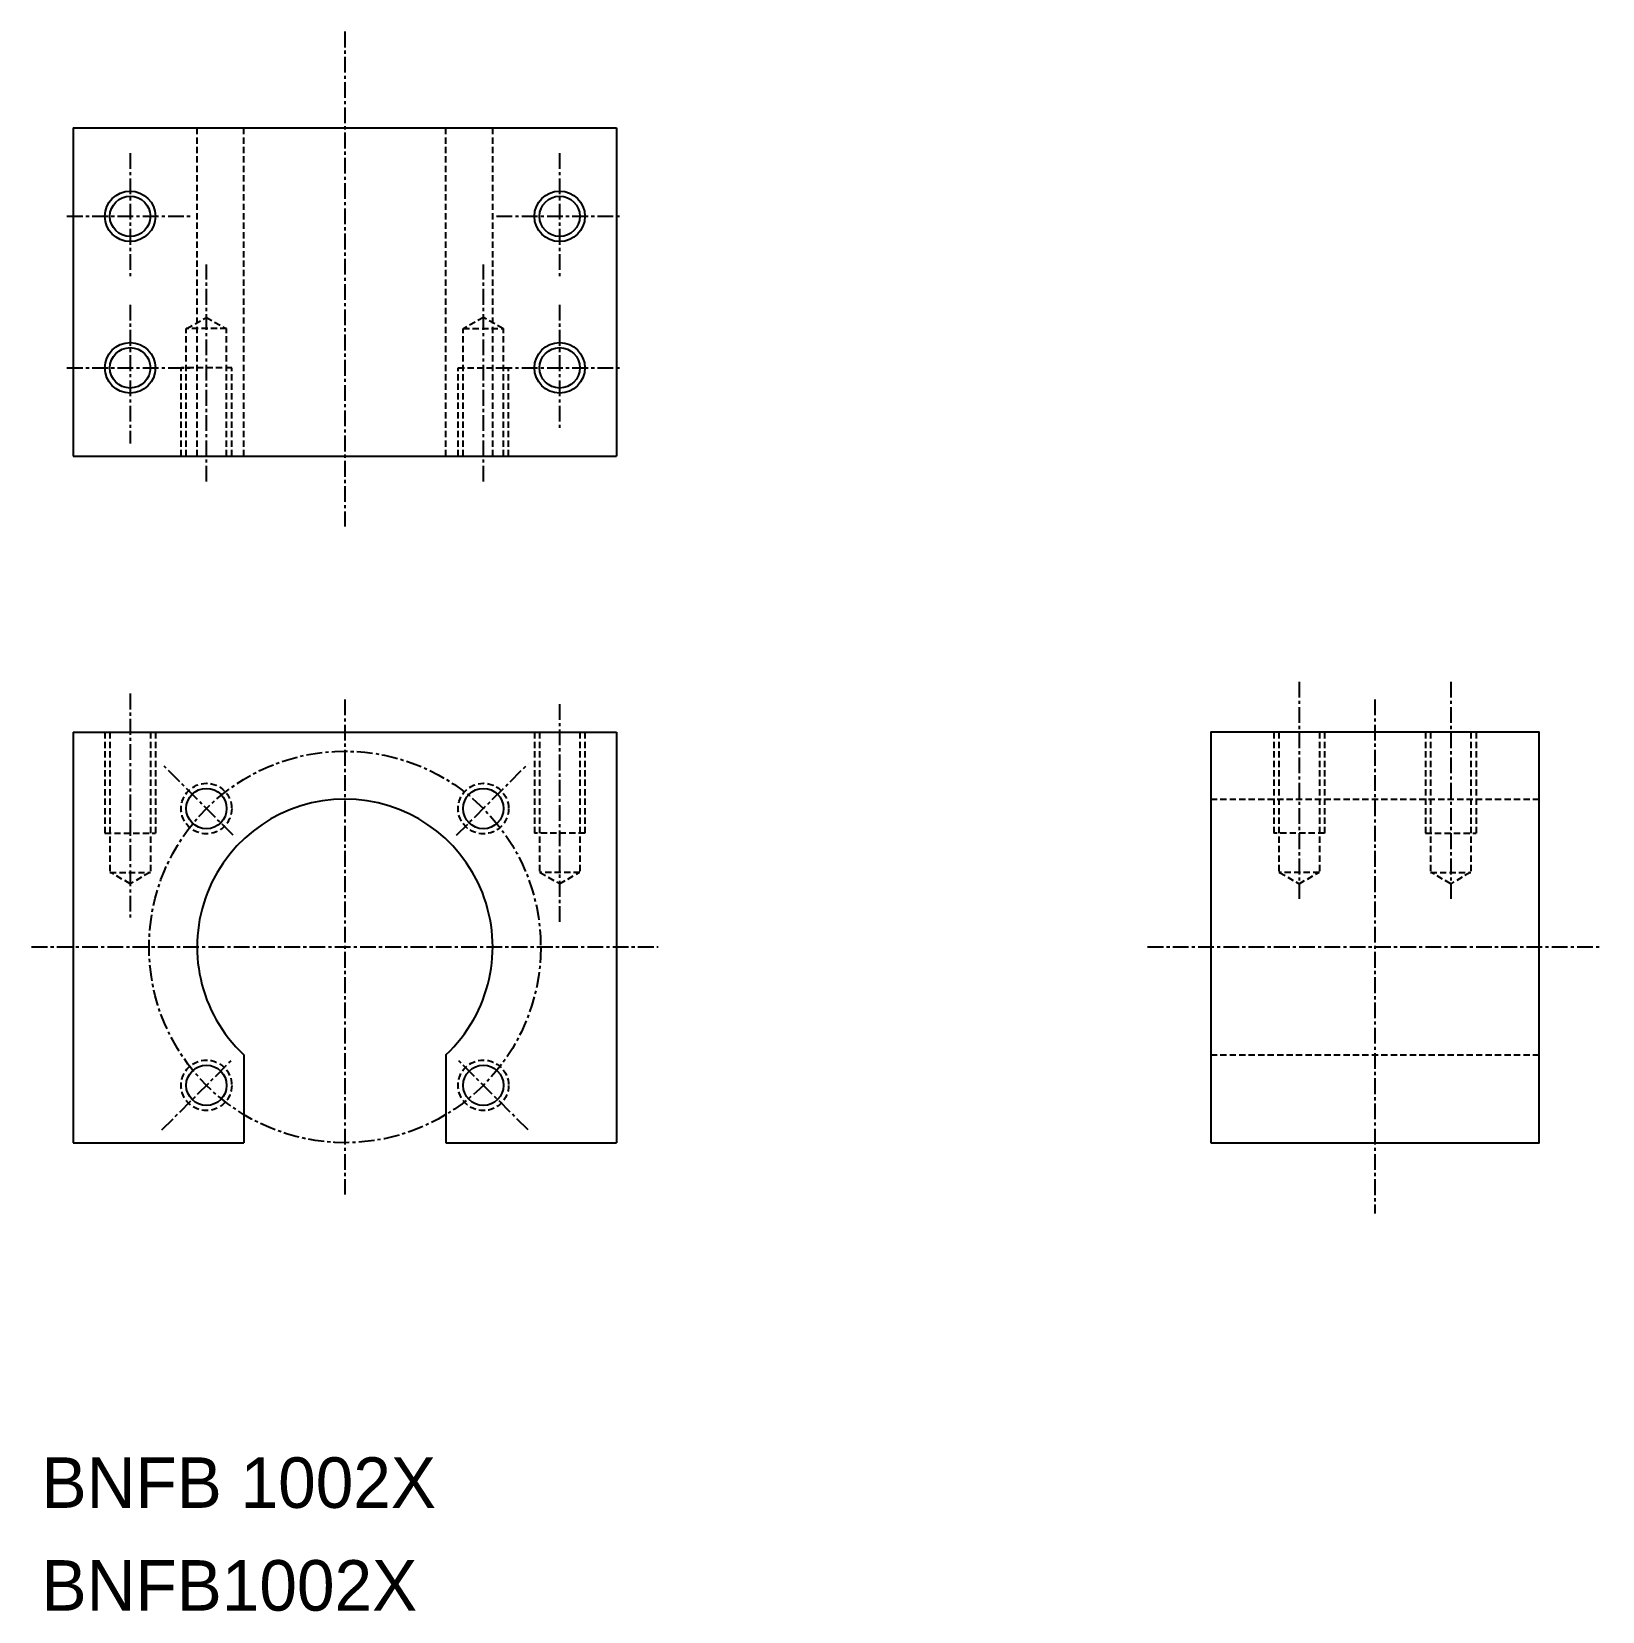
# Model space of a CAD drawing. Extents: x 2 to 126, y 2 to 127.
import ezdxf

# ---------------------------------------------------------------- set-up
doc = ezdxf.new("R2010")
doc.units = 0
doc.linetypes.add('CENTER', pattern=[2, 1.25, -0.25, 0.25, -0.25])
doc.linetypes.add('DASHED', pattern=[0.75, 0.5, -0.25])
doc.layers.get('0').update_dxf_attribs({"linetype": 'CONTINUOUS'})
doc.layers.add('CENTER', color=1, linetype='CENTER')

# ---------------------------------------------------------------- blocks, each defined once
blk = doc.blocks.new('314-C')
at = {"color": 7, "linetype": 'CONTINUOUS'}
for p, q in [((-26, -21.5), (-26, 21.5)), ((-26, 21.5), (0, 21.5)), ((0, -21.5), (0, 21.5)), ((-26, -21.5), (0, -21.5))]:
    blk.add_line(p, q, dxfattribs=at)
at = {"color": 3, "linetype": 'DASHED'}
for p, q in [((0, 12.56), (-10.11, 12.56)), ((-10.11, 9.36), (-10.11, 12.56)), ((0, 12.96), (-7, 12.96)), ((0, 12.96), (-7, 12.96)), ((-7, 8.96), (-7, 12.96)), ((-10.11, 12.51), (-11, 10.96)), ((-11, 10.96), (-10.11, 9.41)), ((0, 9.36), (-10.11, 9.36)), ((0, 8.96), (-7, 8.96)), ((-11, -10.96), (-10.11, -9.41)), ((-10.11, -9.36), (-10.11, -12.56)), ((0, -9.36), (-10.11, -9.36)), ((-7, -8.96), (-7, -12.96)), ((0, -8.96), (-7, -8.96)), ((-10.11, -12.51), (-11, -10.96)), ((0, -12.56), (-10.11, -12.56)), ((0, -12.96), (-7, -12.96)), ((0, -12.96), (-7, -12.96))]:
    blk.add_line(p, q, dxfattribs=at)
at = {"color": 3}
for centre in [(-19, 17), (-7, 17), (-19, -17), (-7, -17)]:
    blk.add_circle(centre, 2, dxfattribs=at)
at = {"color": 7, "linetype": 'CONTINUOUS'}
for centre in [(-19, 17), (-7, 17), (-19, -17), (-7, -17)]:
    blk.add_circle(centre, 1.6, dxfattribs=at)
at = {"layer": 'CENTER', "color": 1, "linetype": 'CENTER'}
for p, q in [((-19, 12), (-19, 22)), ((-7, 12), (-7, 22)), ((-24, 17), (-14, 17)), ((-12, 17), (-2, 17)), ((2, 10.96), (-15.18, 10.96)), ((2, -10.96), (-15.18, -10.96)), ((-19, -22), (-19, -12)), ((-7, -22), (-7, -12)), ((-24, -17), (-14, -17)), ((-12, -17), (-1, -17))]:
    blk.add_line(p, q, dxfattribs=at)

msp = doc.modelspace()

# ---------------------------------------------------------------- linework, layer by layer
at = {"color": 3, "linetype": 'DASHED'}
for p, q in [((15.15, 93.36), (15.15, 119.36)), ((18.85, 93.36), (18.85, 119.36)), ((34.85, 93.36), (34.85, 119.36)), ((38.55, 93.36), (38.55, 119.36)), ((7.85, 71.5), (7.85, 63.5)), ((8.25, 71.5), (8.25, 60.4)), ((11.45, 71.5), (11.45, 60.4)), ((11.85, 71.5), (11.85, 63.5)), ((11.85, 71.5), (11.85, 63.5)), ((41.85, 71.5), (41.85, 63.5)), ((41.85, 71.5), (41.85, 63.5)), ((42.25, 71.5), (42.25, 60.4)), ((45.45, 71.5), (45.45, 60.4)), ((45.85, 71.5), (45.85, 63.5)), ((100.39, 71.5), (100.39, 63.5)), ((100.39, 71.5), (100.39, 63.5)), ((100.79, 71.5), (100.79, 60.4)), ((103.99, 71.5), (103.99, 60.4)), ((104.39, 71.5), (104.39, 63.5)), ((112.39, 71.5), (112.39, 63.5)), ((112.79, 71.5), (112.79, 60.4)), ((115.99, 71.5), (115.99, 60.4)), ((116.39, 71.5), (116.39, 63.5)), ((116.39, 71.5), (116.39, 63.5)), ((95.39, 66.2), (121.39, 66.2)), ((7.85, 63.5), (11.85, 63.5)), ((45.85, 63.5), (41.85, 63.5)), ((104.39, 63.5), (100.39, 63.5)), ((112.39, 63.5), (116.39, 63.5)), ((8.25, 60.4), (11.45, 60.4)), ((9.85, 59.5), (8.3, 60.4)), ((11.4, 60.4), (9.85, 59.5)), ((45.45, 60.4), (42.25, 60.4)), ((42.3, 60.4), (43.85, 59.5)), ((43.85, 59.5), (45.4, 60.4)), ((103.99, 60.4), (100.79, 60.4)), ((100.84, 60.4), (102.39, 59.5)), ((102.39, 59.5), (103.94, 60.4)), ((112.79, 60.4), (115.99, 60.4)), ((114.39, 59.5), (112.84, 60.4)), ((115.94, 60.4), (114.39, 59.5)), ((95.39, 45.96), (121.39, 45.96))]:
    msp.add_line(p, q, dxfattribs=at)
at = {"color": 7, "linetype": 'CONTINUOUS'}
for p, q in [((5.35, 71.5), (48.35, 71.5)), ((5.35, 71.5), (5.35, 39)), ((26.85, 72), (26.85, 72)), ((48.35, 71.5), (48.35, 39)), ((18.85, 45.96), (18.85, 39)), ((34.85, 45.96), (34.85, 39)), ((5.35, 39), (18.85, 39)), ((34.85, 39), (48.35, 39))]:
    msp.add_line(p, q, dxfattribs=at)
msp.add_lwpolyline([(95.39, 39), (121.39, 39), (121.39, 71.5), (95.39, 71.5)], close=True, dxfattribs=at)
at = {"color": 3, "linetype": 'DASHED'}
for centre in [(15.89, 65.46), (37.81, 65.46), (15.89, 43.54), (37.81, 43.54)]:
    msp.add_circle(centre, 2, dxfattribs=at)
at = {"color": 7, "linetype": 'CONTINUOUS'}
for centre in [(15.89, 65.46), (37.81, 65.46), (15.89, 43.54), (37.81, 43.54)]:
    msp.add_circle(centre, 1.6, dxfattribs=at)
msp.add_arc((26.85, 54.5), 11.7, 313.1382, 226.8618, dxfattribs=at)
at = {"layer": 'CENTER', "color": 1, "linetype": 'CENTER'}
for p, q in [((26.85, 126.99), (26.85, 87.79)), ((102.39, 75.5), (102.39, 58.32)), ((114.39, 75.5), (114.39, 58.32)), ((9.85, 74.56), (9.85, 56.82)), ((26.85, 74.1), (26.85, 34.9)), ((108.39, 74.1), (108.39, 33.4)), ((43.85, 73.73), (43.85, 56.32)), ((18.01, 63.34), (12.36, 69)), ((35.69, 63.34), (41.35, 69)), ((2.05, 54.5), (51.65, 54.5)), ((90.39, 54.5), (126.39, 54.5)), ((12.36, 40.01), (18.01, 45.66)), ((41.35, 40.01), (35.69, 45.66))]:
    msp.add_line(p, q, dxfattribs=at)
msp.add_circle((26.85, 54.5), 15.5, dxfattribs=at)

# ---------------------------------------------------------------- block references
at = {"color": 7, "linetype": 'CONTINUOUS', "rotation": 270}
msp.add_blockref('314-C', (26.85, 93.36), dxfattribs=at)

# ---------------------------------------------------------------- texts
at = {"color": 7, "linetype": 'CONTINUOUS'}
for s, p in [('BNFB 1002X', (2.84, 10.08)), ('BNFB1002X', (2.84, 1.94))]:
    msp.add_text(s, height=4, dxfattribs=at).set_placement(p)

doc.saveas('drawing.dxf')
